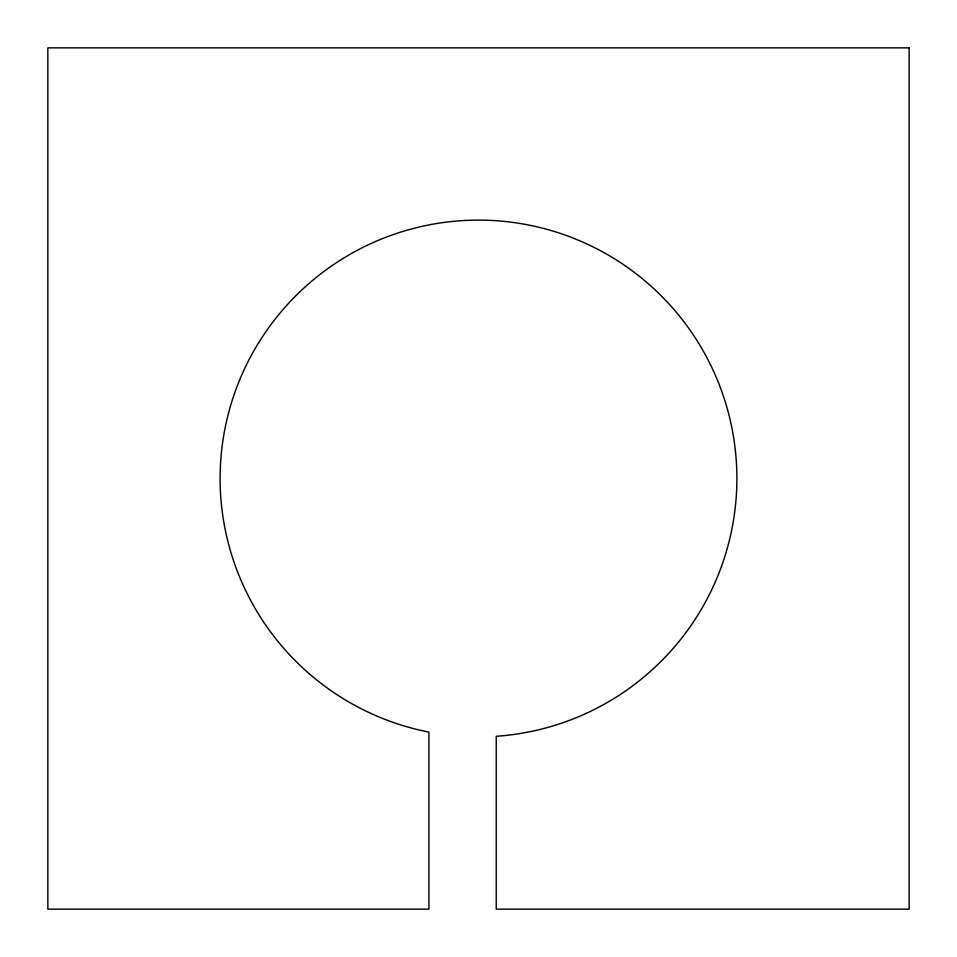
<?xml version="1.0" encoding="UTF-8"?>
<svg xmlns="http://www.w3.org/2000/svg" width="957" height="957" viewBox="0 0 957 957"><rect width="100%" height="100%" fill="white"/><g stroke="black" fill="none" stroke-linecap="round" stroke-linejoin="round"><path stroke-width="1.44" d="M909.15 47.85L47.85 47.85L47.85 909.15L428.915 909.15L428.915 732.093A258.39 258.39 0 0 1 269.623 326.397A258.39 258.39 0 0 1 704.627 353.48A258.39 258.39 0 0 1 496.24 736.28L496.24 909.15L909.15 909.15L909.15 47.85"/></g></svg>
